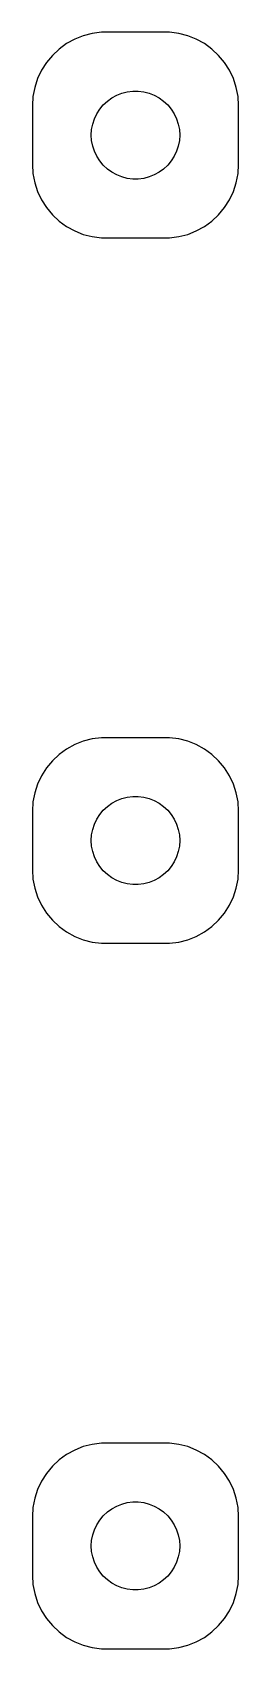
# Model space of a CAD drawing. Header units: metres. Extents: x -3.5 to 3.5, y 44.5 to 99.5.
import ezdxf

# ---------------------------------------------------------------- set-up
doc = ezdxf.new("R2010")
doc.units = ezdxf.units.M

msp = doc.modelspace()

# ---------------------------------------------------------------- linework, layer by layer
for p, q in [((-2.33955, 99.1108), (-2.59355, 98.9263)), ((-2.06444, 99.2621), (-2.33955, 99.1108)), ((-1.77254, 99.3776), (-2.06444, 99.2621)), ((-1.46844, 99.4557), (-1.77254, 99.3776)), ((-1.15697, 99.4951), (-1.46844, 99.4557)), ((1.15697, 99.4951), (-1.15697, 99.4951)), ((1.46844, 99.4557), (1.15697, 99.4951)), ((1.77254, 99.3776), (1.46844, 99.4557)), ((2.06444, 99.2621), (1.77254, 99.3776)), ((2.33955, 99.1108), (2.06444, 99.2621)), ((2.59355, 98.9263), (2.33955, 99.1108)), ((-3.02254, 98.4695), (-3.19077, 98.2044)), ((-2.82242, 98.7114), (-3.02254, 98.4695)), ((-2.59355, 98.9263), (-2.82242, 98.7114)), ((2.82242, 98.7114), (2.59355, 98.9263)), ((3.02254, 98.4695), (2.82242, 98.7114)), ((3.19077, 98.2044), (3.02254, 98.4695)), ((-3.32443, 97.9203), (-3.42145, 97.6217)), ((-3.19077, 98.2044), (-3.32443, 97.9203)), ((3.32443, 97.9203), (3.19077, 98.2044)), ((3.42145, 97.6217), (3.32443, 97.9203)), ((-3.42145, 97.6217), (-3.48029, 97.3133)), ((-0.803726, 97.2665), (-0.638657, 97.3572)), ((-0.638657, 97.3572), (-0.463516, 97.4266)), ((-0.463516, 97.4266), (-0.281067, 97.4734)), ((-0.281067, 97.4734), (-0.094177, 97.497)), ((-0.094177, 97.497), (0.094177, 97.497)), ((0.094177, 97.497), (0.281067, 97.4734)), ((0.281067, 97.4734), (0.463516, 97.4266)), ((0.463516, 97.4266), (0.638657, 97.3572)), ((0.638657, 97.3572), (0.803726, 97.2665)), ((3.48029, 97.3133), (3.42145, 97.6217)), ((-3.48029, 97.3133), (-3.5, 97)), ((-3.5, 97), (-3.5, 95)), ((-1.31445, 96.7226), (-1.21352, 96.8817)), ((-1.21352, 96.8817), (-1.09344, 97.0268)), ((-1.09344, 97.0268), (-0.956131, 97.1558)), ((-0.956131, 97.1558), (-0.803726, 97.2665)), ((0.803726, 97.2665), (0.956131, 97.1558)), ((0.956131, 97.1558), (1.09344, 97.0268)), ((1.09344, 97.0268), (1.21352, 96.8817)), ((1.21352, 96.8817), (1.31445, 96.7226)), ((3.5, 97), (3.48029, 97.3133)), ((3.5, 95), (3.5, 97)), ((-1.48816, 96.188), (-1.45287, 96.373)), ((-1.45287, 96.373), (-1.39465, 96.5522)), ((-1.39465, 96.5522), (-1.31445, 96.7226)), ((1.31445, 96.7226), (1.39465, 96.5522)), ((1.39465, 96.5522), (1.45287, 96.373)), ((1.45287, 96.373), (1.48816, 96.188)), ((-1.5, 96), (-1.48816, 96.188)), ((-1.48816, 95.812), (-1.5, 96)), ((-1.45287, 95.627), (-1.48816, 95.812)), ((1.48816, 95.812), (1.45287, 95.627)), ((1.48816, 96.188), (1.5, 96)), ((1.5, 96), (1.48816, 95.812)), ((-1.39465, 95.4478), (-1.45287, 95.627)), ((-1.31445, 95.2774), (-1.39465, 95.4478)), ((-1.21352, 95.1183), (-1.31445, 95.2774)), ((1.31445, 95.2774), (1.21352, 95.1183)), ((1.39465, 95.4478), (1.31445, 95.2774)), ((1.45287, 95.627), (1.39465, 95.4478)), ((-3.5, 95), (-3.48029, 94.6867)), ((-3.48029, 94.6867), (-3.42145, 94.3783)), ((-1.09344, 94.9732), (-1.21352, 95.1183)), ((-0.956131, 94.8442), (-1.09344, 94.9732)), ((-0.803726, 94.7335), (-0.956131, 94.8442)), ((-0.638657, 94.6428), (-0.803726, 94.7335)), ((-0.463516, 94.5734), (-0.638657, 94.6428)), ((0.638657, 94.6428), (0.463516, 94.5734)), ((0.803726, 94.7335), (0.638657, 94.6428)), ((0.956131, 94.8442), (0.803726, 94.7335)), ((1.09344, 94.9732), (0.956131, 94.8442)), ((1.21352, 95.1183), (1.09344, 94.9732)), ((3.42145, 94.3783), (3.48029, 94.6867)), ((3.48029, 94.6867), (3.5, 95)), ((-3.42145, 94.3783), (-3.32443, 94.0797)), ((-3.32443, 94.0797), (-3.19077, 93.7956)), ((-0.281067, 94.5266), (-0.463516, 94.5734)), ((-0.094177, 94.503), (-0.281067, 94.5266)), ((0.094177, 94.503), (-0.094177, 94.503)), ((0.281067, 94.5266), (0.094177, 94.503)), ((0.463516, 94.5734), (0.281067, 94.5266)), ((3.19077, 93.7956), (3.32443, 94.0797)), ((3.32443, 94.0797), (3.42145, 94.3783)), ((-3.19077, 93.7956), (-3.02254, 93.5305)), ((-3.02254, 93.5305), (-2.82242, 93.2886)), ((2.82242, 93.2886), (3.02254, 93.5305)), ((3.02254, 93.5305), (3.19077, 93.7956)), ((-2.82242, 93.2886), (-2.59355, 93.0737)), ((-2.59355, 93.0737), (-2.33955, 92.8892)), ((2.33955, 92.8892), (2.59355, 93.0737)), ((2.59355, 93.0737), (2.82242, 93.2886)), ((-2.33955, 92.8892), (-2.06444, 92.7379)), ((-2.06444, 92.7379), (-1.77254, 92.6224)), ((-1.77254, 92.6224), (-1.46844, 92.5443)), ((-1.46844, 92.5443), (-1.15697, 92.5049)), ((-1.15697, 92.5049), (1.15697, 92.5049)), ((1.15697, 92.5049), (1.46844, 92.5443)), ((1.46844, 92.5443), (1.77254, 92.6224)), ((1.77254, 92.6224), (2.06444, 92.7379)), ((2.06444, 92.7379), (2.33955, 92.8892)), ((-1.77254, 75.3776), (-2.06444, 75.2621)), ((-1.46844, 75.4557), (-1.77254, 75.3776)), ((-1.15697, 75.4951), (-1.46844, 75.4557)), ((1.15697, 75.4951), (-1.15697, 75.4951)), ((1.46844, 75.4557), (1.15697, 75.4951)), ((1.77254, 75.3776), (1.46844, 75.4557)), ((2.06444, 75.2621), (1.77254, 75.3776)), ((-2.59355, 74.9263), (-2.82242, 74.7114)), ((-2.33955, 75.1108), (-2.59355, 74.9263)), ((-2.06444, 75.2621), (-2.33955, 75.1108)), ((2.33955, 75.1108), (2.06444, 75.2621)), ((2.59355, 74.9263), (2.33955, 75.1108)), ((2.82242, 74.7114), (2.59355, 74.9263)), ((-3.02254, 74.4695), (-3.19077, 74.2044)), ((-2.82242, 74.7114), (-3.02254, 74.4695)), ((3.02254, 74.4695), (2.82242, 74.7114)), ((3.19077, 74.2044), (3.02254, 74.4695)), ((-3.32443, 73.9203), (-3.42145, 73.6217)), ((-3.19077, 74.2044), (-3.32443, 73.9203)), ((3.32443, 73.9203), (3.19077, 74.2044)), ((3.42145, 73.6217), (3.32443, 73.9203)), ((-3.48029, 73.3133), (-3.5, 73)), ((-3.42145, 73.6217), (-3.48029, 73.3133)), ((-1.09344, 73.0268), (-0.956131, 73.1558)), ((-0.956131, 73.1558), (-0.803726, 73.2665)), ((-0.803726, 73.2665), (-0.638657, 73.3572)), ((-0.638657, 73.3572), (-0.463516, 73.4266)), ((-0.463516, 73.4266), (-0.281067, 73.4734)), ((-0.281067, 73.4734), (-0.094177, 73.497)), ((-0.094177, 73.497), (0.094177, 73.497)), ((0.094177, 73.497), (0.281067, 73.4734)), ((0.281067, 73.4734), (0.463516, 73.4266)), ((0.463516, 73.4266), (0.638657, 73.3572)), ((0.638657, 73.3572), (0.803726, 73.2665)), ((0.803726, 73.2665), (0.956131, 73.1558)), ((0.956131, 73.1558), (1.09344, 73.0268)), ((3.48029, 73.3133), (3.42145, 73.6217)), ((3.5, 73), (3.48029, 73.3133)), ((-3.5, 73), (-3.5, 71)), ((-1.39465, 72.5522), (-1.31445, 72.7226)), ((-1.31445, 72.7226), (-1.21352, 72.8817)), ((-1.21352, 72.8817), (-1.09344, 73.0268)), ((1.09344, 73.0268), (1.21352, 72.8817)), ((1.21352, 72.8817), (1.31445, 72.7226)), ((1.31445, 72.7226), (1.39465, 72.5522)), ((3.5, 71), (3.5, 73)), ((-1.5, 72), (-1.48816, 72.188)), ((-1.48816, 72.188), (-1.45287, 72.373)), ((-1.45287, 72.373), (-1.39465, 72.5522)), ((1.39465, 72.5522), (1.45287, 72.373)), ((1.45287, 72.373), (1.48816, 72.188)), ((1.48816, 72.188), (1.5, 72)), ((-1.48816, 71.812), (-1.5, 72)), ((-1.45287, 71.627), (-1.48816, 71.812)), ((-1.39465, 71.4478), (-1.45287, 71.627)), ((1.45287, 71.627), (1.39465, 71.4478)), ((1.48816, 71.812), (1.45287, 71.627)), ((1.5, 72), (1.48816, 71.812)), ((-3.5, 71), (-3.48029, 70.6867)), ((-1.31445, 71.2774), (-1.39465, 71.4478)), ((-1.21352, 71.1183), (-1.31445, 71.2774)), ((-1.09344, 70.9732), (-1.21352, 71.1183)), ((-0.956131, 70.8442), (-1.09344, 70.9732)), ((1.09344, 70.9732), (0.956131, 70.8442)), ((1.21352, 71.1183), (1.09344, 70.9732)), ((1.31445, 71.2774), (1.21352, 71.1183)), ((1.39465, 71.4478), (1.31445, 71.2774)), ((3.48029, 70.6867), (3.5, 71)), ((-3.48029, 70.6867), (-3.42145, 70.3783)), ((-0.803726, 70.7335), (-0.956131, 70.8442)), ((-0.638657, 70.6428), (-0.803726, 70.7335)), ((-0.463516, 70.5734), (-0.638657, 70.6428)), ((-0.281067, 70.5266), (-0.463516, 70.5734)), ((-0.094177, 70.503), (-0.281067, 70.5266)), ((0.094177, 70.503), (-0.094177, 70.503)), ((0.281067, 70.5266), (0.094177, 70.503)), ((0.463516, 70.5734), (0.281067, 70.5266)), ((0.638657, 70.6428), (0.463516, 70.5734)), ((0.803726, 70.7335), (0.638657, 70.6428)), ((0.956131, 70.8442), (0.803726, 70.7335)), ((3.42145, 70.3783), (3.48029, 70.6867)), ((-3.42145, 70.3783), (-3.32443, 70.0797)), ((-3.32443, 70.0797), (-3.19077, 69.7956)), ((3.19077, 69.7956), (3.32443, 70.0797)), ((3.32443, 70.0797), (3.42145, 70.3783)), ((-3.19077, 69.7956), (-3.02254, 69.5305)), ((-3.02254, 69.5305), (-2.82242, 69.2886)), ((-2.82242, 69.2886), (-2.59355, 69.0737)), ((2.59355, 69.0737), (2.82242, 69.2886)), ((2.82242, 69.2886), (3.02254, 69.5305)), ((3.02254, 69.5305), (3.19077, 69.7956)), ((-2.59355, 69.0737), (-2.33955, 68.8892)), ((-2.33955, 68.8892), (-2.06444, 68.7379)), ((-2.06444, 68.7379), (-1.77254, 68.6224)), ((1.77254, 68.6224), (2.06444, 68.7379)), ((2.06444, 68.7379), (2.33955, 68.8892)), ((2.33955, 68.8892), (2.59355, 69.0737)), ((-1.77254, 68.6224), (-1.46844, 68.5443)), ((-1.46844, 68.5443), (-1.15697, 68.5049)), ((-1.15697, 68.5049), (1.15697, 68.5049)), ((1.15697, 68.5049), (1.46844, 68.5443)), ((1.46844, 68.5443), (1.77254, 68.6224)), ((-2.06444, 51.2621), (-2.33955, 51.1108)), ((-1.77254, 51.3776), (-2.06444, 51.2621)), ((-1.46844, 51.4557), (-1.77254, 51.3776)), ((-1.15697, 51.4951), (-1.46844, 51.4557)), ((1.15697, 51.4951), (-1.15697, 51.4951)), ((1.46844, 51.4557), (1.15697, 51.4951)), ((1.77254, 51.3776), (1.46844, 51.4557)), ((2.06444, 51.2621), (1.77254, 51.3776)), ((2.33955, 51.1108), (2.06444, 51.2621)), ((-2.82242, 50.7114), (-3.02254, 50.4695)), ((-2.59355, 50.9263), (-2.82242, 50.7114)), ((-2.33955, 51.1108), (-2.59355, 50.9263)), ((2.59355, 50.9263), (2.33955, 51.1108)), ((2.82242, 50.7114), (2.59355, 50.9263)), ((3.02254, 50.4695), (2.82242, 50.7114)), ((-3.19077, 50.2044), (-3.32443, 49.9203)), ((-3.02254, 50.4695), (-3.19077, 50.2044)), ((3.19077, 50.2044), (3.02254, 50.4695)), ((3.32443, 49.9203), (3.19077, 50.2044)), ((-3.42145, 49.6217), (-3.48029, 49.3133)), ((-3.32443, 49.9203), (-3.42145, 49.6217)), ((-0.281067, 49.4734), (-0.094177, 49.497)), ((-0.094177, 49.497), (0.094177, 49.497)), ((0.094177, 49.497), (0.281067, 49.4734)), ((3.42145, 49.6217), (3.32443, 49.9203)), ((3.48029, 49.3133), (3.42145, 49.6217)), ((-3.48029, 49.3133), (-3.5, 49)), ((-3.5, 49), (-3.5, 47)), ((-1.21352, 48.8817), (-1.09344, 49.0268)), ((-1.09344, 49.0268), (-0.956131, 49.1558)), ((-0.956131, 49.1558), (-0.803726, 49.2665)), ((-0.803726, 49.2665), (-0.638657, 49.3572)), ((-0.638657, 49.3572), (-0.463516, 49.4266)), ((-0.463516, 49.4266), (-0.281067, 49.4734)), ((0.281067, 49.4734), (0.463516, 49.4266)), ((0.463516, 49.4266), (0.638657, 49.3572)), ((0.638657, 49.3572), (0.803726, 49.2665)), ((0.803726, 49.2665), (0.956131, 49.1558)), ((0.956131, 49.1558), (1.09344, 49.0268)), ((1.09344, 49.0268), (1.21352, 48.8817)), ((3.5, 49), (3.48029, 49.3133)), ((3.5, 47), (3.5, 49)), ((-1.45287, 48.373), (-1.39465, 48.5522)), ((-1.39465, 48.5522), (-1.31445, 48.7226)), ((-1.31445, 48.7226), (-1.21352, 48.8817)), ((1.21352, 48.8817), (1.31445, 48.7226)), ((1.31445, 48.7226), (1.39465, 48.5522)), ((1.39465, 48.5522), (1.45287, 48.373)), ((-1.5, 48), (-1.48816, 48.188)), ((-1.48816, 47.812), (-1.5, 48)), ((-1.48816, 48.188), (-1.45287, 48.373)), ((1.45287, 48.373), (1.48816, 48.188)), ((1.48816, 48.188), (1.5, 48)), ((1.5, 48), (1.48816, 47.812)), ((-1.45287, 47.627), (-1.48816, 47.812)), ((-1.39465, 47.4478), (-1.45287, 47.627)), ((-1.31445, 47.2774), (-1.39465, 47.4478)), ((1.39465, 47.4478), (1.31445, 47.2774)), ((1.45287, 47.627), (1.39465, 47.4478)), ((1.48816, 47.812), (1.45287, 47.627)), ((-3.5, 47), (-3.48029, 46.6867)), ((-1.21352, 47.1183), (-1.31445, 47.2774)), ((-1.09344, 46.9732), (-1.21352, 47.1183)), ((-0.956131, 46.8442), (-1.09344, 46.9732)), ((-0.803726, 46.7335), (-0.956131, 46.8442)), ((0.956131, 46.8442), (0.803726, 46.7335)), ((1.09344, 46.9732), (0.956131, 46.8442)), ((1.21352, 47.1183), (1.09344, 46.9732)), ((1.31445, 47.2774), (1.21352, 47.1183)), ((3.48029, 46.6867), (3.5, 47)), ((-3.48029, 46.6867), (-3.42145, 46.3783)), ((-3.42145, 46.3783), (-3.32443, 46.0797)), ((-0.638657, 46.6428), (-0.803726, 46.7335)), ((-0.463516, 46.5734), (-0.638657, 46.6428)), ((-0.281067, 46.5266), (-0.463516, 46.5734)), ((-0.094177, 46.503), (-0.281067, 46.5266)), ((0.094177, 46.503), (-0.094177, 46.503)), ((0.281067, 46.5266), (0.094177, 46.503)), ((0.463516, 46.5734), (0.281067, 46.5266)), ((0.638657, 46.6428), (0.463516, 46.5734)), ((0.803726, 46.7335), (0.638657, 46.6428)), ((3.32443, 46.0797), (3.42145, 46.3783)), ((3.42145, 46.3783), (3.48029, 46.6867)), ((-3.32443, 46.0797), (-3.19077, 45.7956)), ((-3.19077, 45.7956), (-3.02254, 45.5305)), ((3.02254, 45.5305), (3.19077, 45.7956)), ((3.19077, 45.7956), (3.32443, 46.0797)), ((-3.02254, 45.5305), (-2.82242, 45.2886)), ((-2.82242, 45.2886), (-2.59355, 45.0737)), ((2.59355, 45.0737), (2.82242, 45.2886)), ((2.82242, 45.2886), (3.02254, 45.5305)), ((-2.59355, 45.0737), (-2.33955, 44.8892)), ((-2.33955, 44.8892), (-2.06444, 44.7379)), ((-2.06444, 44.7379), (-1.77254, 44.6224)), ((-1.77254, 44.6224), (-1.46844, 44.5443)), ((-1.46844, 44.5443), (-1.15697, 44.5049)), ((1.15697, 44.5049), (1.46844, 44.5443)), ((1.46844, 44.5443), (1.77254, 44.6224)), ((1.77254, 44.6224), (2.06444, 44.7379)), ((2.06444, 44.7379), (2.33955, 44.8892)), ((2.33955, 44.8892), (2.59355, 45.0737)), ((-1.15697, 44.5049), (1.15697, 44.5049))]:
    msp.add_line(p, q)

doc.saveas('drawing.dxf')
